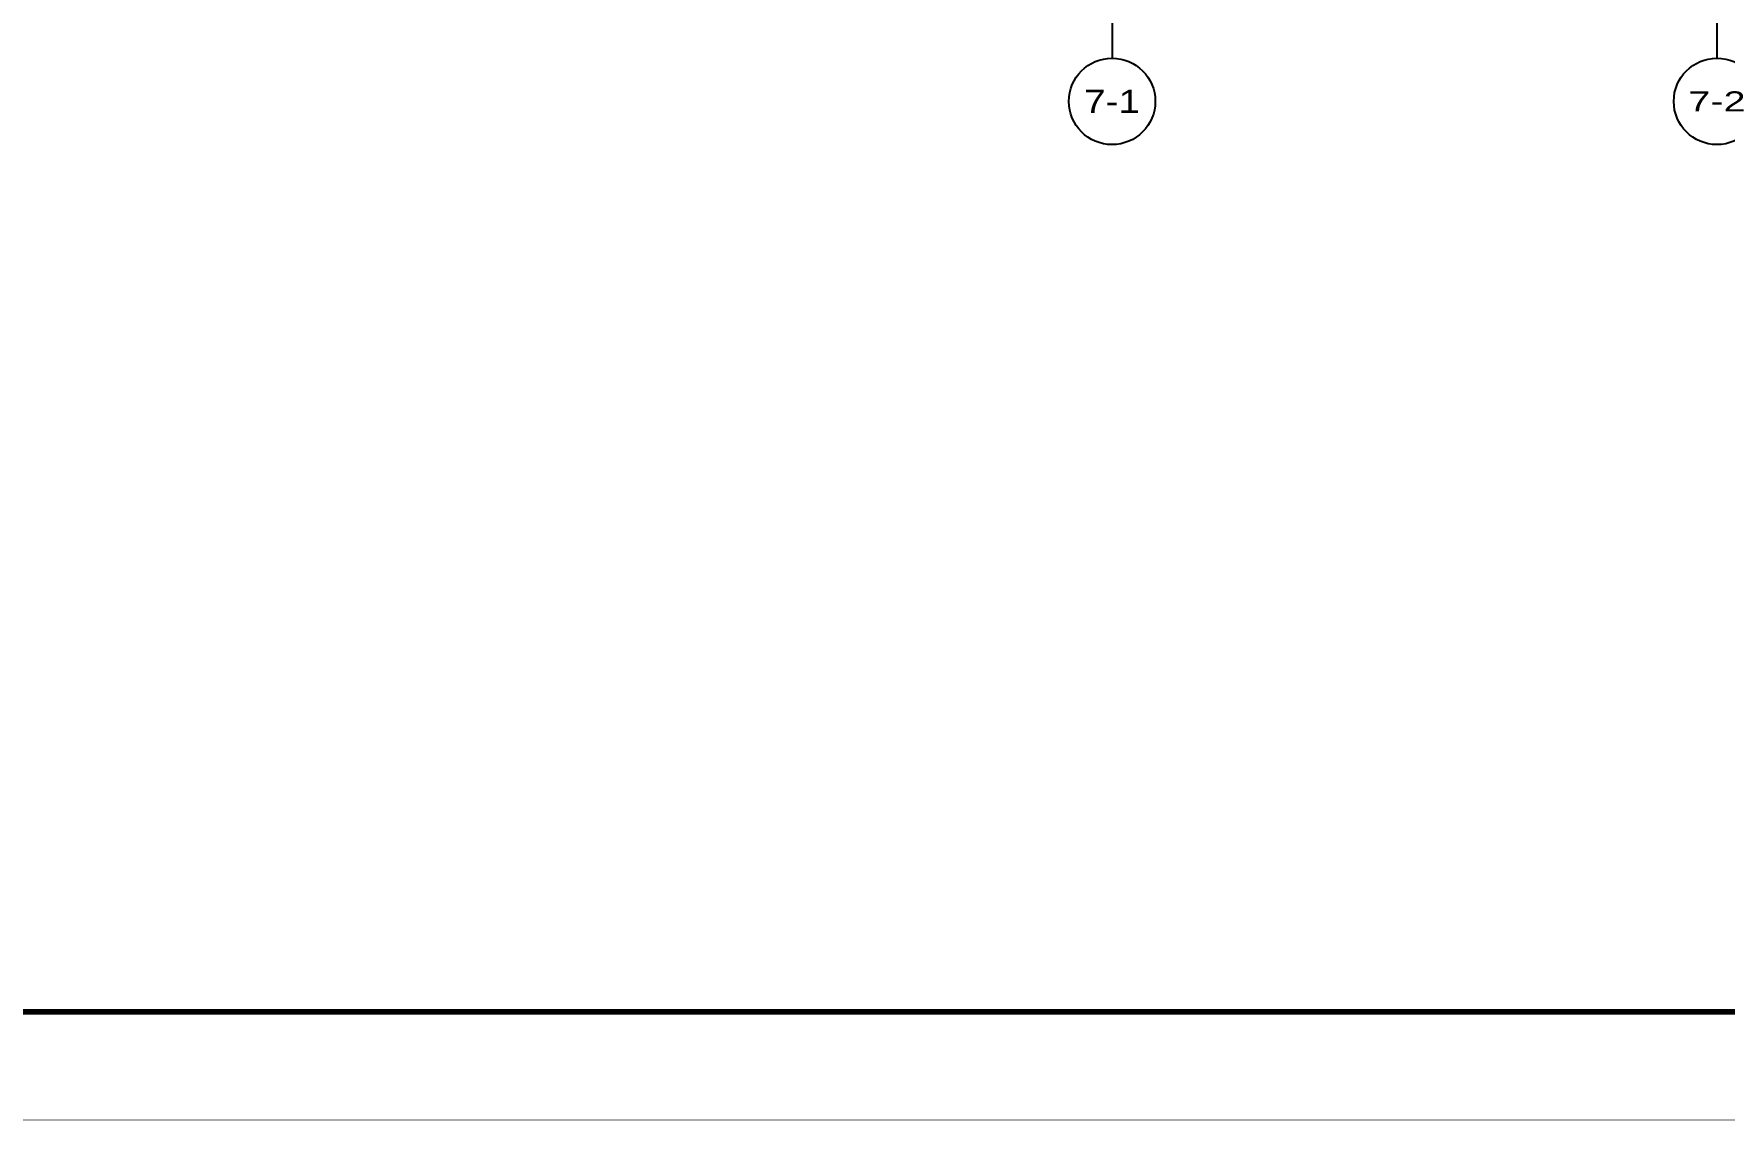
# Model space of a CAD drawing. Extents: x -781494 to 378714, y -27129 to 259749.
# Drawn here: x 23730 to 47203, y -27129 to -12047 of the extents above; entities that cross this region are included whole.
import ezdxf
from ezdxf.enums import TextEntityAlignment as Align

# ---------------------------------------------------------------- set-up
doc = ezdxf.new("R2010")
doc.units = 0
doc.header["$LTSCALE"] = 1000
doc.header["$MEASUREMENT"] = 0
doc.layers.add('01-标注_轴线坐标', color=132, linetype='Continuous')
doc.layers.add('02-TEXT_轴号', color=7, linetype='Continuous')
doc.styles.add('_TCH_AXIS', font='FZXiHei-I-Z08S.ttf')

# ---------------------------------------------------------------- blocks, each defined once
blk = doc.blocks.new('图框-A1')
for points, const_width in [([(0, 0), (841, 0), (841, 594), (0, 594)], 0.05), ([(766, 584), (25, 584), (25, 10), (766, 10)], 0.5)]:
    blk.add_lwpolyline(points, close=True, dxfattribs=dict(const_width=const_width))
blk = doc.blocks.new('A$C7BBE6559')
at = {"layer": '01-标注_轴线坐标'}
for p, q in [((0, 4500), (0, 0)), ((8400, 4500), (8400, 0))]:
    blk.add_line(p, q, dxfattribs=at)
for centre in [(0, -600), (8400, -600)]:
    blk.add_circle(centre, 600, dxfattribs=at)
at = {"layer": '02-TEXT_轴号', "style": '_TCH_AXIS'}
for s, height, width, p, p2 in [('7-1', 319.83, 0.822581, (-388.4, -759.9), (388.4, -759.9)), ('7-2', 277.49, 0.909091, (8003.6, -738.7), (8796.4, -738.7))]:
    blk.add_text(s, height=height, dxfattribs=dict(at, width=width)).set_placement(p, p2, align=Align.FIT)

msp = doc.modelspace()

# ---------------------------------------------------------------- block references
at = {"xscale": 150, "yscale": 150, "zscale": 150}
msp.add_blockref('图框-A1', (260.2, -27125), dxfattribs=at)
msp.add_blockref('A$C7BBE6559', (38703.4, -12384.7))

doc.saveas('drawing.dxf')
